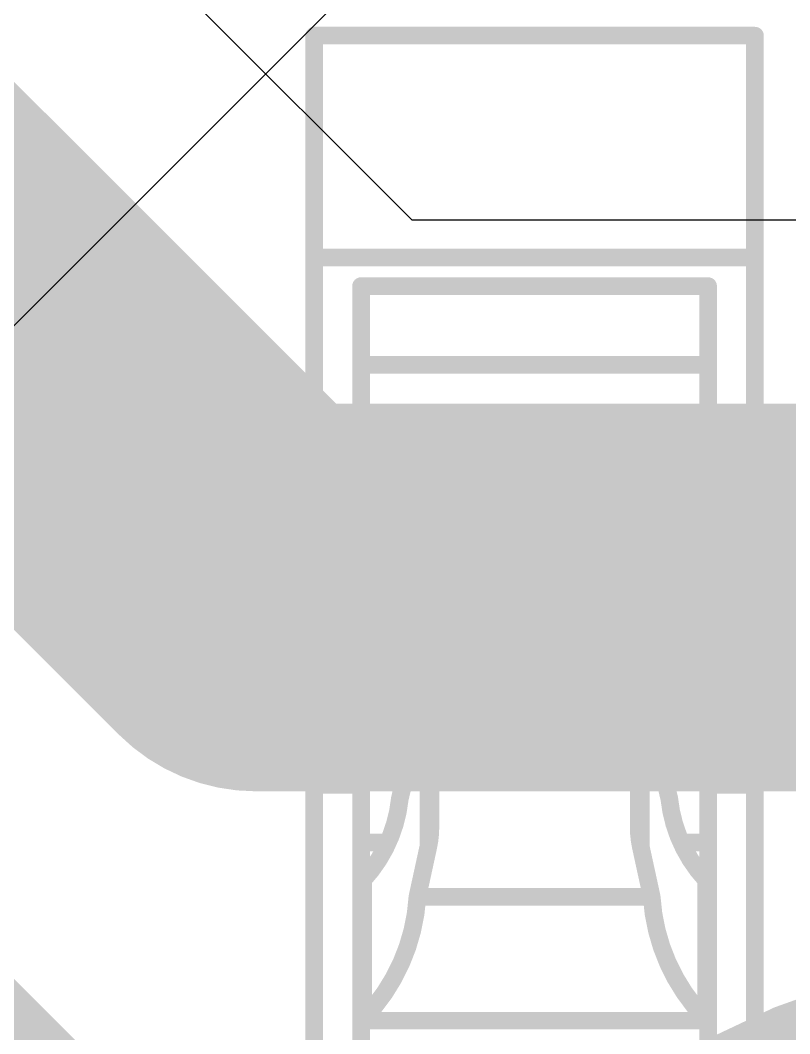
# Model space of a CAD drawing. Header units: inches. Extents: x -6 to 5433, y -4 to 5447.
# Drawn here: x 20.274 to 20.829, y 30.356 to 31.086 of the extents above; entities that cross this region are included whole.
import ezdxf

# ---------------------------------------------------------------- set-up
doc = ezdxf.new("R2010")
doc.units = ezdxf.units.IN
for name, color, linetype in [('Bottom Layer', 5, 'Continuous'), ('Bottom Solder', 6, 'Continuous'), ('Mechanical 4', 56, 'Continuous'), ('Top Layer', 1, 'Continuous')]:
    doc.layers.add(name, color=color, linetype=linetype)

msp = doc.modelspace()

# ---------------------------------------------------------------- linework, layer by layer
at = {"layer": 'Bottom Layer'}
msp.add_lwpolyline([(20.42418064, 29.5766109, 0.2794, 0.2794, -0.9999999999999999), (21.87198064, 29.5766109, 0.2794, 0.2794, 0)], format="xyseb", dxfattribs=at)
at = {"layer": 'Bottom Solder'}
msp.add_line((13.15442632, 23.74523064), (5432.852131479999, 5447.49311058), dxfattribs=at)
at = {"layer": 'Mechanical 4'}
for points in [[(20.4861541, 31.07494674, 0.0127, 0.0127, 0), (20.8036541, 31.07494674, 0.0127, 0.0127, 0)], [(20.4861541, 30.28744514, 0.0127, 0.0127, 0), (20.4861541, 31.07494674, 0.0127, 0.0127, 0)], [(20.8036541, 30.66994628, 0.0127, 0.0127, 0), (20.8036541, 31.07494674, 0.0127, 0.0127, 0)], [(20.4861541, 30.91494452, 0.0127, 0.0127, 0), (20.8036541, 30.91494452, 0.0127, 0.0127, 0)], [(20.51990562, 30.89440862, 0.0127, 0.0127, 0), (20.76990512, 30.89440862, 0.0127, 0.0127, 0)], [(20.51990562, 30.28744514, 0.0127, 0.0127, 0), (20.51990562, 30.89440862, 0.0127, 0.0127, 0)], [(20.76990512, 30.28744514, 0.0127, 0.0127, 0), (20.76990512, 30.89440862, 0.0127, 0.0127, 0)], [(20.51990562, 30.83773868, 0.0127, 0.0127, 0), (20.76990512, 30.83773868, 0.0127, 0.0127, 0)], [(20.56990552, 30.72369522, 0.0127, 0.0127, -0.2473774344944057), (20.5939136, 30.76494482, 0.0127, 0.0127, 0)], [(20.59391614, 30.76494482, 0.0127, 0.0127, 0), (20.6958946, 30.76494482, 0.0127, 0.0127, 0)], [(20.59391614, 30.65528286, 0.0127, 0.0127, 0), (20.59391614, 30.76494482, 0.0127, 0.0127, 0)], [(20.6958946, 30.65528286, 0.0127, 0.0127, 0), (20.6958946, 30.76494482, 0.0127, 0.0127, 0)], [(20.69589714, 30.76494482, 0.0127, 0.0127, -0.2473774344944055), (20.71990522, 30.72369522, 0.0127, 0.0127, 0)], [(20.56990552, 30.50434844, 0.0127, 0.0127, 0), (20.56990552, 30.72369522, 0.0127, 0.0127, 0)], [(20.71990522, 30.50434844, 0.0127, 0.0127, 0), (20.71990522, 30.72369522, 0.0127, 0.0127, 0)], [(20.1686541, 30.66994628, 0.0127, 0.0127, 0), (20.4861541, 30.66994628, 0.0127, 0.0127, 0)], [(20.8036541, 30.66994628, 0.0127, 0.0127, 0), (21.1211541, 30.66994628, 0.0127, 0.0127, 0)], [(20.8036541, 30.28744514, 0.0127, 0.0127, 0), (20.8036541, 30.66994628, 0.0127, 0.0127, 0)], [(20.56990552, 30.61071348, 0.0127, 0.0127, -0.2374800627721871), (20.5939136, 30.6552854, 0.0127, 0.0127, 0)], [(20.59391614, 30.65528286, 0.0127, 0.0127, 0), (20.6958946, 30.65528286, 0.0127, 0.0127, 0)], [(20.69589714, 30.6552854, 0.0127, 0.0127, -0.2374800627721868), (20.71990522, 30.61071348, 0.0127, 0.0127, 0)], [(20.4861541, 30.63494508, 0.0127, 0.0127, 0), (20.51990562, 30.63494508, 0.0127, 0.0127, 0)], [(20.76990512, 30.63494508, 0.0127, 0.0127, 0), (20.8036541, 30.63494508, 0.0127, 0.0127, 0)], [(20.56990552, 30.62525752, 0.0127, 0.0127, -0.05786385222271111), (20.5683866, 30.61223494, 0.0127, 0.0127, 0)], [(20.72142414, 30.61223494, 0.0127, 0.0127, -0.05786385222358634), (20.71990522, 30.62525752, 0.0127, 0.0127, 0)], [(20.5478634, 30.5249453, 0.0127, 0.0127, 0), (20.5683866, 30.61223494, 0.0127, 0.0127, 0)], [(20.5683866, 30.49027684, 0.0127, 0.0127, 0), (20.5683866, 30.61223494, 0.0127, 0.0127, 0)], [(20.72142414, 30.61223494, 0.0127, 0.0127, 0), (20.7419448, 30.5249453, 0.0127, 0.0127, 0)], [(20.72142414, 30.49027684, 0.0127, 0.0127, 0), (20.72142414, 30.61223494, 0.0127, 0.0127, 0)], [(20.4861541, 30.53494528, 0.0127, 0.0127, 0), (20.51990562, 30.53494528, 0.0127, 0.0127, 0)], [(20.76990512, 30.53494528, 0.0127, 0.0127, 0), (20.8036541, 30.53494528, 0.0127, 0.0127, 0)], [(20.54786594, 30.52494784, 0.0127, 0.0127, -0.162590632754761), (20.52142454, 30.46645418, 0.0127, 0.0127, 0)], [(20.7683862, 30.46645418, 0.0127, 0.0127, -0.1625906327552086), (20.7419448, 30.52494784, 0.0127, 0.0127, 0)], [(20.56990552, 30.50434844, 0.0127, 0.0127, -0.05365793627952005), (20.5683866, 30.49027684, 0.0127, 0.0127, 0)], [(20.72142414, 30.49027684, 0.0127, 0.0127, -0.05365793627908281), (20.71990522, 30.50434844, 0.0127, 0.0127, 0)], [(20.51990562, 30.49328166, 0.0127, 0.0127, 0), (20.538567, 30.49328166, 0.0127, 0.0127, 0)], [(20.75124374, 30.49328166, 0.0127, 0.0127, 0), (20.76990512, 30.49328166, 0.0127, 0.0127, 0)], [(20.56053292, 30.45417836, 0.0127, 0.0127, 0), (20.5683866, 30.49027684, 0.0127, 0.0127, 0)], [(20.72142414, 30.49027684, 0.0127, 0.0127, 0), (20.72927782, 30.45417836, 0.0127, 0.0127, 0)], [(20.51990562, 30.46521466, 0.0127, 0.0127, -0.01102176077400829), (20.51994118, 30.46530102, 0.0127, 0.0127, 0)], [(20.51994118, 30.46530102, 0.0127, 0.0127, -0.02840440631677884), (20.5199869, 30.46538992, 0.0127, 0.0127, 0)], [(20.5199869, 30.46538992, 0.0127, 0.0127, -0.03504147040425021), (20.52005294, 30.46548644, 0.0127, 0.0127, 0)], [(20.52005294, 30.46548644, 0.0127, 0.0127, -0.03231858318217321), (20.520152, 30.46559312, 0.0127, 0.0127, 0)], [(20.520152, 30.46559312, 0.0127, 0.0127, -0.02446223688444898), (20.52028916, 30.4657125, 0.0127, 0.0127, 0)], [(20.5202917, 30.46570996, 0.0127, 0.0127, -0.01372918960180455), (20.5204695, 30.46584458, 0.0127, 0.0127, 0)], [(20.5204695, 30.46584458, 0.0127, 0.0127, -0.008119992693655834), (20.52068032, 30.46598682, 0.0127, 0.0127, 0)], [(20.52067778, 30.46598936, 0.0127, 0.0127, -0.004820635656296451), (20.520914, 30.46613922, 0.0127, 0.0127, 0)], [(20.520914, 30.46613922, 0.0127, 0.0127, 0), (20.52142454, 30.46645418, 0.0127, 0.0127, 0)], [(20.52142454, 30.36607592, 0.0127, 0.0127, 0), (20.52142454, 30.46645418, 0.0127, 0.0127, 0)], [(20.7683862, 30.46645418, 0.0127, 0.0127, 0), (20.7686529, 30.46629416, 0.0127, 0.0127, 0)], [(20.7683862, 30.36607592, 0.0127, 0.0127, 0), (20.7683862, 30.46645418, 0.0127, 0.0127, 0)], [(20.7686529, 30.46629416, 0.0127, 0.0127, 0), (20.76891198, 30.46613414, 0.0127, 0.0127, 0)], [(20.76890944, 30.4661316, 0.0127, 0.0127, -0.006054857884327922), (20.7691482, 30.46598174, 0.0127, 0.0127, 0)], [(20.76915074, 30.46598428, 0.0127, 0.0127, -0.01073696927308536), (20.76935648, 30.46584204, 0.0127, 0.0127, 0)], [(20.76935648, 30.4658395, 0.0127, 0.0127, -0.01856237101225703), (20.76952158, 30.4657125, 0.0127, 0.0127, 0)], [(20.76952158, 30.46571504, 0.0127, 0.0127, -0.02338621058903943), (20.76964604, 30.4655982, 0.0127, 0.0127, 0)], [(20.76964604, 30.46559565999999, 0.0127, 0.0127, -0.05432145124321894), (20.76980606, 30.465395, 0.0127, 0.0127, 0)], [(20.7698086, 30.46539754, 0.0127, 0.0127, -0.02859688062559356), (20.76990766, 30.46521466, 0.0127, 0.0127, 0)], [(20.56053292, 30.4541809, 0.0127, 0.0127, -0.1798939642534223), (20.52142454, 30.36607592, 0.0127, 0.0127, 0)], [(20.56053292, 30.45417836, 0.0127, 0.0127, 0), (20.72927782, 30.45417836, 0.0127, 0.0127, 0)], [(20.7683862, 30.36607592, 0.0127, 0.0127, -0.1798939642534224), (20.72927782, 30.4541809, 0.0127, 0.0127, 0)], [(20.51990562, 30.36514628, 0.0127, 0.0127, -0.01323430957215326), (20.51994118, 30.36521231999999, 0.0127, 0.0127, 0)], [(20.51990562, 30.36494562, 0.0127, 0.0127, 0), (20.76990512, 30.36494562, 0.0127, 0.0127, 0)], [(20.51994118, 30.36521231999999, 0.0127, 0.0127, -0.03268862896323314), (20.5199869, 30.36528089999999, 0.0127, 0.0127, 0)], [(20.5199869, 30.36527582, 0.0127, 0.0127, -0.03744583040913306), (20.52005294, 30.36534948, 0.0127, 0.0127, 0)], [(20.52005294, 30.36534948, 0.0127, 0.0127, -0.03188120473332772), (20.520152, 30.36542822, 0.0127, 0.0127, 0)], [(20.52014946, 30.36543076, 0.0127, 0.0127, -0.02261994765967911), (20.52028916, 30.3655222, 0.0127, 0.0127, 0)], [(20.52028916, 30.36551966, 0.0127, 0.0127, -0.01220889244891671), (20.52046696, 30.36561872, 0.0127, 0.0127, 0)], [(20.52046696, 30.36561872, 0.0127, 0.0127, -0.007070305401751149), (20.52067778, 30.3657254, 0.0127, 0.0127, 0)], [(20.52067778, 30.3657254, 0.0127, 0.0127, 0), (20.520914, 30.3658397, 0.0127, 0.0127, 0)], [(20.520914, 30.3658397, 0.0127, 0.0127, 0), (20.52142454, 30.36607592, 0.0127, 0.0127, 0)], [(20.7683862, 30.36607592, 0.0127, 0.0127, 0), (20.7686529, 30.365954, 0.0127, 0.0127, 0)], [(20.7686529, 30.365954, 0.0127, 0.0127, 0), (20.76891198, 30.36583716, 0.0127, 0.0127, 0)], [(20.76891198, 30.36583716, 0.0127, 0.0127, -0.005205334073641784), (20.76915074, 30.3657254, 0.0127, 0.0127, 0)], [(20.7691482, 30.36572286, 0.0127, 0.0127, -0.009375622331346539), (20.76935394, 30.36561618, 0.0127, 0.0127, 0)], [(20.76935394, 30.36561618, 0.0127, 0.0127, -0.01668702492139027), (20.76952158, 30.36551966, 0.0127, 0.0127, 0)], [(20.76952158, 30.36551966, 0.0127, 0.0127, -0.02199391691269019), (20.76964604, 30.3654333, 0.0127, 0.0127, 0)], [(20.7696435, 30.3654333, 0.0127, 0.0127, -0.02675089192523369), (20.76973748, 30.36535456, 0.0127, 0.0127, 0)], [(20.76974002, 30.36535456, 0.0127, 0.0127, -0.0282876382283499), (20.7698086, 30.36528344, 0.0127, 0.0127, 0)], [(20.7698086, 30.36528344, 0.0127, 0.0127, -0.0326054614542897), (20.76990512, 30.36514628, 0.0127, 0.0127, 0)]]:
    msp.add_lwpolyline(points, format="xyseb", dxfattribs=at)
for points in [[(20.4829791, 31.07494674, 0.00635, 0.00635, 1), (20.4893291, 31.07494674, 0.00635, 0.00635, 1)], [(20.4829791, 31.07494674, 0.00635, 0.00635, 1), (20.4893291, 31.07494674, 0.00635, 0.00635, 1)], [(20.8004791, 31.07494674, 0.00635, 0.00635, 1), (20.8068291, 31.07494674, 0.00635, 0.00635, 1)], [(20.8004791, 31.07494674, 0.00635, 0.00635, 1), (20.8068291, 31.07494674, 0.00635, 0.00635, 1)], [(20.4829791, 30.91494452, 0.00635, 0.00635, 1), (20.4893291, 30.91494452, 0.00635, 0.00635, 1)], [(20.8004791, 30.91494452, 0.00635, 0.00635, 1), (20.8068291, 30.91494452, 0.00635, 0.00635, 1)], [(20.51673062, 30.89440862, 0.00635, 0.00635, 1), (20.52308062, 30.89440862, 0.00635, 0.00635, 1)], [(20.51673062, 30.89440862, 0.00635, 0.00635, 1), (20.52308062, 30.89440862, 0.00635, 0.00635, 1)], [(20.76673012, 30.89440862, 0.00635, 0.00635, 1), (20.77308012, 30.89440862, 0.00635, 0.00635, 1)], [(20.76673012, 30.89440862, 0.00635, 0.00635, 1), (20.77308012, 30.89440862, 0.00635, 0.00635, 1)], [(20.51673062, 30.83773868, 0.00635, 0.00635, 1), (20.52308062, 30.83773868, 0.00635, 0.00635, 1)], [(20.76673012, 30.83773868, 0.00635, 0.00635, 1), (20.77308012, 30.83773868, 0.00635, 0.00635, 1)], [(20.5907386, 30.76494482, 0.00635, 0.00635, 1), (20.5970886, 30.76494482, 0.00635, 0.00635, 1)], [(20.59074114, 30.76494482, 0.00635, 0.00635, 1), (20.59709114, 30.76494482, 0.00635, 0.00635, 1)], [(20.59074114, 30.76494482, 0.00635, 0.00635, 1), (20.59709114, 30.76494482, 0.00635, 0.00635, 1)], [(20.6927196, 30.76494482, 0.00635, 0.00635, 1), (20.6990696, 30.76494482, 0.00635, 0.00635, 1)], [(20.6927196, 30.76494482, 0.00635, 0.00635, 1), (20.6990696, 30.76494482, 0.00635, 0.00635, 1)], [(20.69272214, 30.76494482, 0.00635, 0.00635, 1), (20.69907214, 30.76494482, 0.00635, 0.00635, 1)], [(20.56673052, 30.72369522, 0.00635, 0.00635, 1), (20.57308052, 30.72369522, 0.00635, 0.00635, 1)], [(20.56673052, 30.72369522, 0.00635, 0.00635, 1), (20.57308052, 30.72369522, 0.00635, 0.00635, 1)], [(20.71673022, 30.72369522, 0.00635, 0.00635, 1), (20.72308022, 30.72369522, 0.00635, 0.00635, 1)], [(20.71673022, 30.72369522, 0.00635, 0.00635, 1), (20.72308022, 30.72369522, 0.00635, 0.00635, 1)], [(20.4829791, 30.66994628, 0.00635, 0.00635, 1), (20.4893291, 30.66994628, 0.00635, 0.00635, 1)], [(20.8004791, 30.66994628, 0.00635, 0.00635, 1), (20.8068291, 30.66994628, 0.00635, 0.00635, 1)], [(20.8004791, 30.66994628, 0.00635, 0.00635, 1), (20.8068291, 30.66994628, 0.00635, 0.00635, 1)], [(20.8004791, 30.66994628, 0.00635, 0.00635, 1), (20.8068291, 30.66994628, 0.00635, 0.00635, 1)], [(20.5907386, 30.6552854, 0.00635, 0.00635, 1), (20.5970886, 30.6552854, 0.00635, 0.00635, 1)], [(20.59074114, 30.65528286, 0.00635, 0.00635, 1), (20.59709114, 30.65528286, 0.00635, 0.00635, 1)], [(20.59074114, 30.65528286, 0.00635, 0.00635, 1), (20.59709114, 30.65528286, 0.00635, 0.00635, 1)], [(20.6927196, 30.65528286, 0.00635, 0.00635, 1), (20.6990696, 30.65528286, 0.00635, 0.00635, 1)], [(20.6927196, 30.65528286, 0.00635, 0.00635, 1), (20.6990696, 30.65528286, 0.00635, 0.00635, 1)], [(20.69272214, 30.6552854, 0.00635, 0.00635, 1), (20.69907214, 30.6552854, 0.00635, 0.00635, 1)], [(20.4829791, 30.63494508, 0.00635, 0.00635, 1), (20.4893291, 30.63494508, 0.00635, 0.00635, 1)], [(20.51673062, 30.63494508, 0.00635, 0.00635, 1), (20.52308062, 30.63494508, 0.00635, 0.00635, 1)], [(20.76673012, 30.63494508, 0.00635, 0.00635, 1), (20.77308012, 30.63494508, 0.00635, 0.00635, 1)], [(20.8004791, 30.63494508, 0.00635, 0.00635, 1), (20.8068291, 30.63494508, 0.00635, 0.00635, 1)], [(20.56673052, 30.62525752, 0.00635, 0.00635, 1), (20.57308052, 30.62525752, 0.00635, 0.00635, 1)], [(20.71673022, 30.62525752, 0.00635, 0.00635, 1), (20.72308022, 30.62525752, 0.00635, 0.00635, 1)], [(20.5652116, 30.61223494, 0.00635, 0.00635, 1), (20.5715616, 30.61223494, 0.00635, 0.00635, 1)], [(20.5652116, 30.61223494, 0.00635, 0.00635, 1), (20.5715616, 30.61223494, 0.00635, 0.00635, 1)], [(20.5652116, 30.61223494, 0.00635, 0.00635, 1), (20.5715616, 30.61223494, 0.00635, 0.00635, 1)], [(20.56673052, 30.61071348, 0.00635, 0.00635, 1), (20.57308052, 30.61071348, 0.00635, 0.00635, 1)], [(20.71673022, 30.61071348, 0.00635, 0.00635, 1), (20.72308022, 30.61071348, 0.00635, 0.00635, 1)], [(20.71824914, 30.61223494, 0.00635, 0.00635, 1), (20.72459914, 30.61223494, 0.00635, 0.00635, 1)], [(20.71824914, 30.61223494, 0.00635, 0.00635, 1), (20.72459914, 30.61223494, 0.00635, 0.00635, 1)], [(20.71824914, 30.61223494, 0.00635, 0.00635, 1), (20.72459914, 30.61223494, 0.00635, 0.00635, 1)], [(20.4829791, 30.53494528, 0.00635, 0.00635, 1), (20.4893291, 30.53494528, 0.00635, 0.00635, 1)], [(20.51673062, 30.53494528, 0.00635, 0.00635, 1), (20.52308062, 30.53494528, 0.00635, 0.00635, 1)], [(20.76673012, 30.53494528, 0.00635, 0.00635, 1), (20.77308012, 30.53494528, 0.00635, 0.00635, 1)], [(20.8004791, 30.53494528, 0.00635, 0.00635, 1), (20.8068291, 30.53494528, 0.00635, 0.00635, 1)], [(20.5446884, 30.5249453, 0.00635, 0.00635, 1), (20.5510384, 30.5249453, 0.00635, 0.00635, 1)], [(20.54469094, 30.52494784, 0.00635, 0.00635, 1), (20.55104094, 30.52494784, 0.00635, 0.00635, 1)], [(20.7387698, 30.52494784, 0.00635, 0.00635, 1), (20.7451198, 30.52494784, 0.00635, 0.00635, 1)], [(20.7387698, 30.5249453, 0.00635, 0.00635, 1), (20.7451198, 30.5249453, 0.00635, 0.00635, 1)], [(20.56673052, 30.50434844, 0.00635, 0.00635, 1), (20.57308052, 30.50434844, 0.00635, 0.00635, 1)], [(20.56673052, 30.50434844, 0.00635, 0.00635, 1), (20.57308052, 30.50434844, 0.00635, 0.00635, 1)], [(20.71673022, 30.50434844, 0.00635, 0.00635, 1), (20.72308022, 30.50434844, 0.00635, 0.00635, 1)], [(20.71673022, 30.50434844, 0.00635, 0.00635, 1), (20.72308022, 30.50434844, 0.00635, 0.00635, 1)], [(20.51673062, 30.49328166, 0.00635, 0.00635, 1), (20.52308062, 30.49328166, 0.00635, 0.00635, 1)], [(20.535392, 30.49328166, 0.00635, 0.00635, 1), (20.541742, 30.49328166, 0.00635, 0.00635, 1)], [(20.74806874, 30.49328166, 0.00635, 0.00635, 1), (20.75441874, 30.49328166, 0.00635, 0.00635, 1)], [(20.76673012, 30.49328166, 0.00635, 0.00635, 1), (20.77308012, 30.49328166, 0.00635, 0.00635, 1)], [(20.5652116, 30.49027684, 0.00635, 0.00635, 1), (20.5715616, 30.49027684, 0.00635, 0.00635, 1)], [(20.5652116, 30.49027684, 0.00635, 0.00635, 1), (20.5715616, 30.49027684, 0.00635, 0.00635, 1)], [(20.5652116, 30.49027684, 0.00635, 0.00635, 1), (20.5715616, 30.49027684, 0.00635, 0.00635, 1)], [(20.71824914, 30.49027684, 0.00635, 0.00635, 1), (20.72459914, 30.49027684, 0.00635, 0.00635, 1)], [(20.71824914, 30.49027684, 0.00635, 0.00635, 1), (20.72459914, 30.49027684, 0.00635, 0.00635, 1)], [(20.71824914, 30.49027684, 0.00635, 0.00635, 1), (20.72459914, 30.49027684, 0.00635, 0.00635, 1)], [(20.51673062, 30.46521466, 0.00635, 0.00635, 1), (20.52308062, 30.46521466, 0.00635, 0.00635, 1)], [(20.51676618, 30.46530102, 0.00635, 0.00635, 1), (20.52311618, 30.46530102, 0.00635, 0.00635, 1)], [(20.51676618, 30.46530102, 0.00635, 0.00635, 1), (20.52311618, 30.46530102, 0.00635, 0.00635, 1)], [(20.5168119, 30.46538992, 0.00635, 0.00635, 1), (20.5231619, 30.46538992, 0.00635, 0.00635, 1)], [(20.5168119, 30.46538992, 0.00635, 0.00635, 1), (20.5231619, 30.46538992, 0.00635, 0.00635, 1)], [(20.51687794, 30.46548644, 0.00635, 0.00635, 1), (20.52322794, 30.46548644, 0.00635, 0.00635, 1)], [(20.51687794, 30.46548644, 0.00635, 0.00635, 1), (20.52322794, 30.46548644, 0.00635, 0.00635, 1)], [(20.516977, 30.46559312, 0.00635, 0.00635, 1), (20.523327, 30.46559312, 0.00635, 0.00635, 1)], [(20.516977, 30.46559312, 0.00635, 0.00635, 1), (20.523327, 30.46559312, 0.00635, 0.00635, 1)], [(20.51711416, 30.4657125, 0.00635, 0.00635, 1), (20.52346416, 30.4657125, 0.00635, 0.00635, 1)], [(20.5171167, 30.46570996, 0.00635, 0.00635, 1), (20.5234667, 30.46570996, 0.00635, 0.00635, 1)], [(20.5172945, 30.46584458, 0.00635, 0.00635, 1), (20.5236445, 30.46584458, 0.00635, 0.00635, 1)], [(20.5172945, 30.46584458, 0.00635, 0.00635, 1), (20.5236445, 30.46584458, 0.00635, 0.00635, 1)], [(20.51750278, 30.46598936, 0.00635, 0.00635, 1), (20.52385278, 30.46598936, 0.00635, 0.00635, 1)], [(20.51750532, 30.46598682, 0.00635, 0.00635, 1), (20.52385532, 30.46598682, 0.00635, 0.00635, 1)], [(20.517739, 30.46613922, 0.00635, 0.00635, 1), (20.524089, 30.46613922, 0.00635, 0.00635, 1)], [(20.517739, 30.46613922, 0.00635, 0.00635, 1), (20.524089, 30.46613922, 0.00635, 0.00635, 1)], [(20.51824954, 30.46645418, 0.00635, 0.00635, 1), (20.52459954, 30.46645418, 0.00635, 0.00635, 1)], [(20.51824954, 30.46645418, 0.00635, 0.00635, 1), (20.52459954, 30.46645418, 0.00635, 0.00635, 1)], [(20.51824954, 30.46645418, 0.00635, 0.00635, 1), (20.52459954, 30.46645418, 0.00635, 0.00635, 1)], [(20.7652112, 30.46645418, 0.00635, 0.00635, 1), (20.7715612, 30.46645418, 0.00635, 0.00635, 1)], [(20.7652112, 30.46645418, 0.00635, 0.00635, 1), (20.7715612, 30.46645418, 0.00635, 0.00635, 1)], [(20.7652112, 30.46645418, 0.00635, 0.00635, 1), (20.7715612, 30.46645418, 0.00635, 0.00635, 1)], [(20.7654779, 30.46629416, 0.00635, 0.00635, 1), (20.7718279, 30.46629416, 0.00635, 0.00635, 1)], [(20.7654779, 30.46629416, 0.00635, 0.00635, 1), (20.7718279, 30.46629416, 0.00635, 0.00635, 1)], [(20.76573444, 30.4661316, 0.00635, 0.00635, 1), (20.77208444, 30.4661316, 0.00635, 0.00635, 1)], [(20.76573698, 30.46613414, 0.00635, 0.00635, 1), (20.77208698, 30.46613414, 0.00635, 0.00635, 1)], [(20.7659732, 30.46598174, 0.00635, 0.00635, 1), (20.7723232, 30.46598174, 0.00635, 0.00635, 1)], [(20.76597574, 30.46598428, 0.00635, 0.00635, 1), (20.77232574, 30.46598428, 0.00635, 0.00635, 1)], [(20.76618148, 30.46584204, 0.00635, 0.00635, 1), (20.77253148, 30.46584204, 0.00635, 0.00635, 1)], [(20.76618148, 30.4658395, 0.00635, 0.00635, 1), (20.77253148, 30.4658395, 0.00635, 0.00635, 1)], [(20.76634658, 30.46571504, 0.00635, 0.00635, 1), (20.77269658, 30.46571504, 0.00635, 0.00635, 1)], [(20.76634658, 30.4657125, 0.00635, 0.00635, 1), (20.77269658, 30.4657125, 0.00635, 0.00635, 1)], [(20.76647104, 30.4655982, 0.00635, 0.00635, 1), (20.77282104, 30.4655982, 0.00635, 0.00635, 1)], [(20.76647104, 30.46559565999999, 0.00635, 0.00635, 1), (20.77282104, 30.46559565999999, 0.00635, 0.00635, 1)], [(20.76663106, 30.465395, 0.00635, 0.00635, 1), (20.77298106, 30.465395, 0.00635, 0.00635, 1)], [(20.7666336, 30.46539754, 0.00635, 0.00635, 1), (20.7729836, 30.46539754, 0.00635, 0.00635, 1)], [(20.76673266, 30.46521466, 0.00635, 0.00635, 1), (20.77308266, 30.46521466, 0.00635, 0.00635, 1)], [(20.55735792, 30.4541809, 0.00635, 0.00635, 1), (20.56370792, 30.4541809, 0.00635, 0.00635, 1)], [(20.55735792, 30.45417836, 0.00635, 0.00635, 1), (20.56370792, 30.45417836, 0.00635, 0.00635, 1)], [(20.55735792, 30.45417836, 0.00635, 0.00635, 1), (20.56370792, 30.45417836, 0.00635, 0.00635, 1)], [(20.72610282, 30.4541809, 0.00635, 0.00635, 1), (20.73245282, 30.4541809, 0.00635, 0.00635, 1)], [(20.72610282, 30.45417836, 0.00635, 0.00635, 1), (20.73245282, 30.45417836, 0.00635, 0.00635, 1)], [(20.72610282, 30.45417836, 0.00635, 0.00635, 1), (20.73245282, 30.45417836, 0.00635, 0.00635, 1)], [(20.51673062, 30.36514628, 0.00635, 0.00635, 1), (20.52308062, 30.36514628, 0.00635, 0.00635, 1)], [(20.51673062, 30.36494562, 0.00635, 0.00635, 1), (20.52308062, 30.36494562, 0.00635, 0.00635, 1)], [(20.51676618, 30.36521231999999, 0.00635, 0.00635, 1), (20.52311618, 30.36521231999999, 0.00635, 0.00635, 1)], [(20.51676618, 30.36521231999999, 0.00635, 0.00635, 1), (20.52311618, 30.36521231999999, 0.00635, 0.00635, 1)], [(20.5168119, 30.36528089999999, 0.00635, 0.00635, 1), (20.5231619, 30.36528089999999, 0.00635, 0.00635, 1)], [(20.5168119, 30.36527582, 0.00635, 0.00635, 1), (20.5231619, 30.36527582, 0.00635, 0.00635, 1)], [(20.51687794, 30.36534948, 0.00635, 0.00635, 1), (20.52322794, 30.36534948, 0.00635, 0.00635, 1)], [(20.51687794, 30.36534948, 0.00635, 0.00635, 1), (20.52322794, 30.36534948, 0.00635, 0.00635, 1)], [(20.51697446, 30.36543076, 0.00635, 0.00635, 1), (20.52332446, 30.36543076, 0.00635, 0.00635, 1)], [(20.516977, 30.36542822, 0.00635, 0.00635, 1), (20.523327, 30.36542822, 0.00635, 0.00635, 1)], [(20.51711416, 30.3655222, 0.00635, 0.00635, 1), (20.52346416, 30.3655222, 0.00635, 0.00635, 1)], [(20.51711416, 30.36551966, 0.00635, 0.00635, 1), (20.52346416, 30.36551966, 0.00635, 0.00635, 1)], [(20.51729196, 30.36561872, 0.00635, 0.00635, 1), (20.52364196, 30.36561872, 0.00635, 0.00635, 1)], [(20.51729196, 30.36561872, 0.00635, 0.00635, 1), (20.52364196, 30.36561872, 0.00635, 0.00635, 1)], [(20.51750278, 30.3657254, 0.00635, 0.00635, 1), (20.52385278, 30.3657254, 0.00635, 0.00635, 1)], [(20.51750278, 30.3657254, 0.00635, 0.00635, 1), (20.52385278, 30.3657254, 0.00635, 0.00635, 1)], [(20.517739, 30.3658397, 0.00635, 0.00635, 1), (20.524089, 30.3658397, 0.00635, 0.00635, 1)], [(20.517739, 30.3658397, 0.00635, 0.00635, 1), (20.524089, 30.3658397, 0.00635, 0.00635, 1)], [(20.51824954, 30.36607592, 0.00635, 0.00635, 1), (20.52459954, 30.36607592, 0.00635, 0.00635, 1)], [(20.51824954, 30.36607592, 0.00635, 0.00635, 1), (20.52459954, 30.36607592, 0.00635, 0.00635, 1)], [(20.51824954, 30.36607592, 0.00635, 0.00635, 1), (20.52459954, 30.36607592, 0.00635, 0.00635, 1)], [(20.7652112, 30.36607592, 0.00635, 0.00635, 1), (20.7715612, 30.36607592, 0.00635, 0.00635, 1)], [(20.7652112, 30.36607592, 0.00635, 0.00635, 1), (20.7715612, 30.36607592, 0.00635, 0.00635, 1)], [(20.7652112, 30.36607592, 0.00635, 0.00635, 1), (20.7715612, 30.36607592, 0.00635, 0.00635, 1)], [(20.7654779, 30.365954, 0.00635, 0.00635, 1), (20.7718279, 30.365954, 0.00635, 0.00635, 1)], [(20.7654779, 30.365954, 0.00635, 0.00635, 1), (20.7718279, 30.365954, 0.00635, 0.00635, 1)], [(20.76573698, 30.36583716, 0.00635, 0.00635, 1), (20.77208698, 30.36583716, 0.00635, 0.00635, 1)], [(20.76573698, 30.36583716, 0.00635, 0.00635, 1), (20.77208698, 30.36583716, 0.00635, 0.00635, 1)], [(20.7659732, 30.36572286, 0.00635, 0.00635, 1), (20.7723232, 30.36572286, 0.00635, 0.00635, 1)], [(20.76597574, 30.3657254, 0.00635, 0.00635, 1), (20.77232574, 30.3657254, 0.00635, 0.00635, 1)], [(20.76617894, 30.36561618, 0.00635, 0.00635, 1), (20.77252894, 30.36561618, 0.00635, 0.00635, 1)], [(20.76617894, 30.36561618, 0.00635, 0.00635, 1), (20.77252894, 30.36561618, 0.00635, 0.00635, 1)], [(20.76634658, 30.36551966, 0.00635, 0.00635, 1), (20.77269658, 30.36551966, 0.00635, 0.00635, 1)], [(20.76634658, 30.36551966, 0.00635, 0.00635, 1), (20.77269658, 30.36551966, 0.00635, 0.00635, 1)], [(20.7664685, 30.3654333, 0.00635, 0.00635, 1), (20.7728185, 30.3654333, 0.00635, 0.00635, 1)], [(20.76647104, 30.3654333, 0.00635, 0.00635, 1), (20.77282104, 30.3654333, 0.00635, 0.00635, 1)], [(20.76656248, 30.36535456, 0.00635, 0.00635, 1), (20.77291248, 30.36535456, 0.00635, 0.00635, 1)], [(20.76656502, 30.36535456, 0.00635, 0.00635, 1), (20.77291502, 30.36535456, 0.00635, 0.00635, 1)], [(20.7666336, 30.36528344, 0.00635, 0.00635, 1), (20.7729836, 30.36528344, 0.00635, 0.00635, 1)], [(20.7666336, 30.36528344, 0.00635, 0.00635, 1), (20.7729836, 30.36528344, 0.00635, 0.00635, 1)], [(20.76673012, 30.36514628, 0.00635, 0.00635, 1), (20.77308012, 30.36514628, 0.00635, 0.00635, 1)], [(20.76673012, 30.36494562, 0.00635, 0.00635, 1), (20.77308012, 30.36494562, 0.00635, 0.00635, 1)]]:
    msp.add_lwpolyline(points, format="xyseb", close=True, dxfattribs=at)
at = {"layer": 'Top Layer'}
for p, q in [((20.55683722, 30.94187106), (20.34009902, 31.1586118)), ((25.89477168, 30.94187106), (20.55683722, 30.94187106))]:
    msp.add_line(p, q, dxfattribs=at)
for points in [[(20.03920046, 31.07494928, 0.2794, 0.2794, 0), (20.44420346, 30.66994628, 0.2794, 0.2794, 0)], [(19.58200046, 30.88557196, 0.2794, 0.2794, 0), (20.25482614, 30.21274628, 0.2794, 0.2794, 0)], [(20.44420346, 30.66994628, 0.2794, 0.2794, 0), (26.00740798, 30.66994628, 0.2794, 0.2794, 0)]]:
    msp.add_lwpolyline(points, format="xyseb", dxfattribs=at)
msp.add_lwpolyline([(20.37435346, 30.66994628, 0.1397, 0.1397, 1), (20.51405346, 30.66994628, 0.1397, 0.1397, 1)], format="xyseb", close=True, dxfattribs=at)
msp.add_lwpolyline([(20.37435346, 30.66994628, 0.1397, 0.1397, 1), (20.51405346, 30.66994628, 0.1397, 0.1397, 1)], format="xyseb", close=True, dxfattribs=at)

doc.saveas('drawing.dxf')
